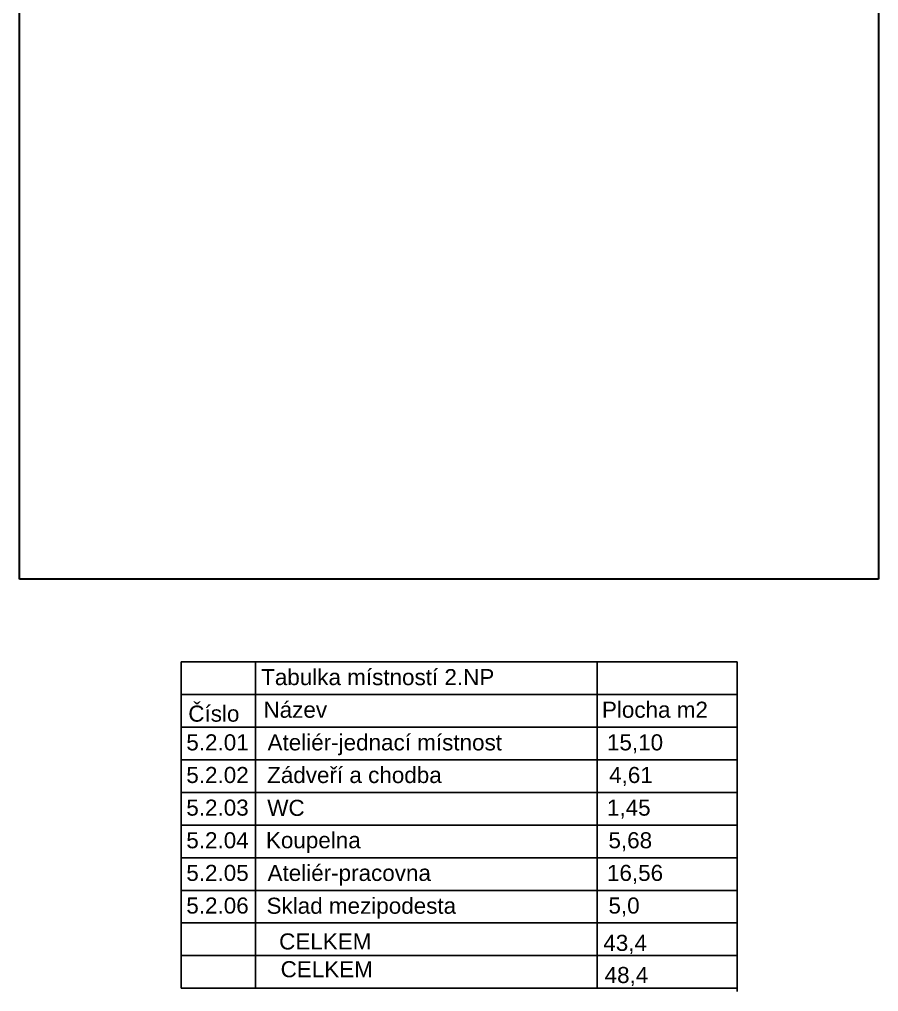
# Model space of a CAD drawing. Header units: millimetres. Extents: x 1480 to 86316, y 1484 to 27567.
# Drawn here: x 19739 to 30437, y 1776 to 13874 of the extents above; entities that cross this region are included whole.
import ezdxf

# ---------------------------------------------------------------- set-up
doc = ezdxf.new("R2010")
doc.units = ezdxf.units.MM
doc.layers.add('přís2 obv. zdivo', color=7, linetype='Continuous')
doc.layers.add('sládek zona', color=7, linetype='Continuous')
doc.styles.add('GENERATED_STYLE_1', font='arial.ttf')

msp = doc.modelspace()

# ---------------------------------------------------------------- linework, layer by layer
at = {"color": 3, "lineweight": 30}
for p, q in [((19739.4, 6908.8), (19739.4, 27567.5)), ((30437.5, 27567.5), (30437.5, 6908.8)), ((30437.5, 6908.8), (19739.4, 6908.8))]:
    msp.add_line(p, q, dxfattribs=at)
at = {"layer": 'přís2 obv. zdivo', "color": 7}
for p, q in [((21752, 5878.9), (28678.6, 5878.9)), ((21752, 5878.9), (21752, 1817.6)), ((22678.6, 5878.9), (22678.6, 1817.6)), ((26935.1, 5878.9), (26935.1, 1817.6)), ((28678.6, 5878.9), (28678.6, 1776.5)), ((28678.6, 5878.9), (28678.6, 1776.5)), ((28678.6, 5878.9), (28678.6, 1817.6)), ((28678.6, 5878.9), (28678.6, 1817.6)), ((21752, 5472.7), (28678.6, 5472.7)), ((22678.6, 5472.7), (26935.1, 5472.7)), ((21752, 5066.6), (28678.6, 5066.6)), ((21789.5, 5066.6), (28678.6, 5066.6)), ((21789.5, 5066.6), (28678.6, 5066.6)), ((21752, 4660.5), (28678.6, 4660.5)), ((21752, 4254.4), (28678.6, 4254.4)), ((21752, 3848.2), (28678.6, 3848.2)), ((21752, 3442.1), (28678.6, 3442.1)), ((21752, 3036), (28678.6, 3036)), ((21752, 2629.8), (28678.6, 2629.8)), ((21752, 2629.8), (28678.6, 2629.8)), ((21752, 2223.7), (28678.6, 2223.7)), ((21752, 1817.6), (28678.6, 1817.6))]:
    msp.add_line(p, q, dxfattribs=at)

# ---------------------------------------------------------------- texts
at = {"layer": 'sládek zona', "color": 7, "style": 'GENERATED_STYLE_1'}
for s, p in [('Tabulka místností 2.NP', (22749.2, 5589.8)), ('Číslo', (21842.2, 5135.1)), ('Název', (22778.5, 5183.6)), ('Plocha m2', (26992.7, 5183.9)), ('5.2.01', (21817.6, 4777.8)), ('Ateliér-jednací místnost', (22829.2, 4777.5)), ('15,10', (27055.3, 4777.8)), ('5.2.02', (21817.6, 4371.7)), ('Zádveří a chodba', (22823.6, 4371.4)), ('4,61', (27082.2, 4371.7)), ('5.2.03', (21817.6, 3965.5)), ('WC', (22825.8, 3962.9)), ('1,45', (27055.3, 3965.5)), ('5.2.04', (21817.6, 3559.4)), ('Koupelna', (22808.7, 3560.2)), ('5,68', (27074.1, 3559.4)), ('5.2.05', (21817.6, 3153.3)), ('Ateliér-pracovna', (22829.2, 3153)), ('16,56', (27055.3, 3153.3)), ('5.2.06', (21817.6, 2747.1)), ('Sklad mezipodesta', (22816.6, 2744.5)), ('5,0', (27074.1, 2747.1)), ('CELKEM', (22973.2, 2300.3)), ('43,4', (27010.1, 2282.4)), ('CELKEM', (22991.7, 1954.4)), ('48,4', (27026.3, 1882.7))]:
    msp.add_text(s, height=200, dxfattribs=at).set_placement(p)

doc.saveas('drawing.dxf')
